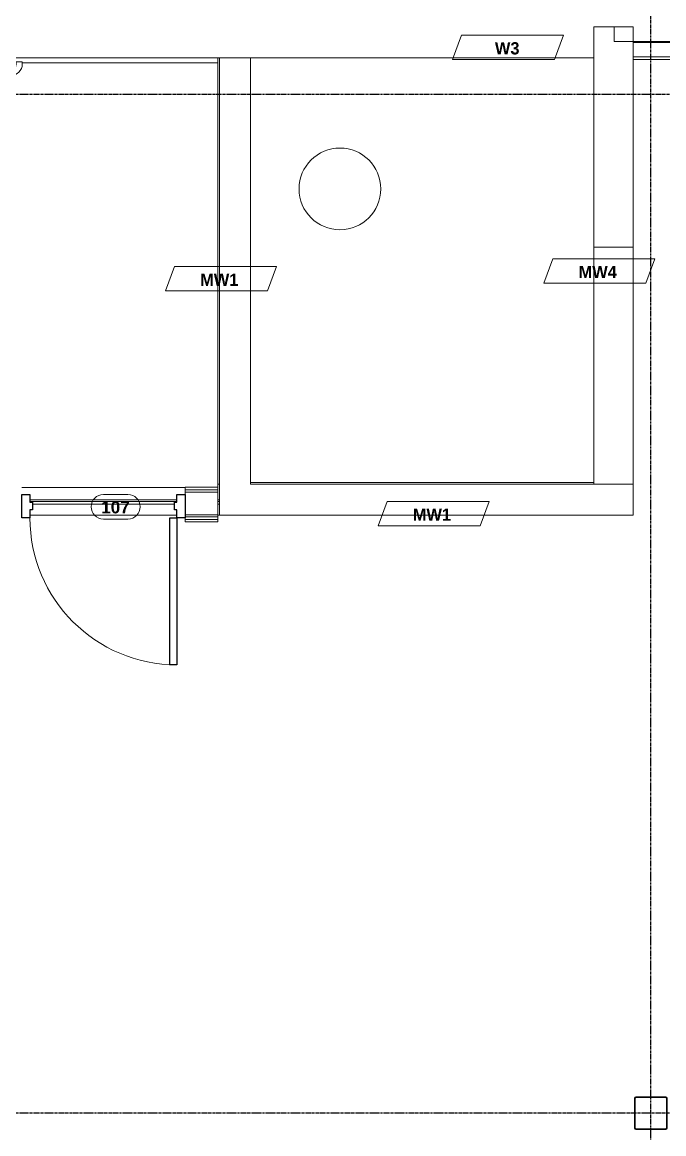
# Model space of a CAD drawing. Header units: inches. Extents: x -4058 to -1781, y 9814 to 12264.
# Drawn here: x -3635.2 to -3478.2, y 11280.8 to 11552.9 of the extents above; entities that cross this region are included whole.
import ezdxf

# ---------------------------------------------------------------- set-up
doc = ezdxf.new("R2010")
doc.units = ezdxf.units.IN
doc.header["$MEASUREMENT"] = 0
doc.linetypes.add('Grid Line 1_2_', pattern=[0.875, 0.5, -0.125, 0.125, -0.125])
for name, color, linetype, lineweight in [('0-1', 7, 'Continuous', 5), ('0-2', 7, 'Continuous', 9), ('A-DOOR-1', 7, 'Continuous', 9), ('A-DOOR-2', 10, 'Continuous', 30), ('A-DOOR-FRAM-2', 10, 'Continuous', 30), ('A-DOOR-IDEN', 31, 'Continuous', 9), ('A-FLOR-1', 7, 'Continuous', 9), ('A-FLOR-HRAL-1', 7, 'Continuous', 9), ('A-WALL-1', 7, 'Continuous', 9), ('A-WALL-2', 250, 'Continuous', 18), ('A-WALL-IDEN', 211, 'Continuous', 9), ('I-WALL-1', 7, 'Continuous', 9), ('S-BEAM-1', 7, 'Continuous', 9), ('S-COLS-1', 7, 'Continuous', 9), ('S-FNDN-1', 7, 'Continuous', 9), ('S-GRID-1', 1, 'Grid Line 1_2_', 30)]:
    doc.layers.add(name, color=color, linetype=linetype, lineweight=lineweight)
doc.styles.add('Arial_B', font='arialbd.ttf', dxfattribs={"height": 3})
doc.styles.add('Century Gothic_B_1', font='GOTHICB.TTF', dxfattribs={"height": 3})

# ---------------------------------------------------------------- blocks, each defined once
blk = doc.blocks.new('CTR - 1st Phase - Shell_rvt-1-UNIT PLANS - 1ST FLOOR')
at = {"layer": 'A-FLOR-1'}
for p, q in [((-3587.32, 11542.99), (-3587.32, 11544.19)), ((-3485.7, 11497.81), (-3485.7, 11439.81)), ((-3597.32, 11432.19), (-3633.32, 11432.19)), ((-3586.95, 11432.19), (-3587.32, 11432.19))]:
    blk.add_line(p, q, dxfattribs=at)
blk = doc.blocks.new('CTR - 1st Phase - Common Walls_rvt-1-UNIT PLANS - 1ST FLOOR')
at = {"layer": 'A-WALL-1'}
for p, q in [((-3203.32, 11548.19), (-3485.7, 11548.19)), ((-3485.7, 11548.19), (-3485.7, 11543.81)), ((-3485.7, 11543.81), (-3198.95, 11543.81))]:
    blk.add_line(p, q, dxfattribs=at)
at = {"layer": 'A-WALL-2'}
for p, q in [((-3485.7, 11547.94), (-3203.07, 11547.94)), ((-3485.7, 11544.44), (-3199.57, 11544.44))]:
    blk.add_line(p, q, dxfattribs=at)
blk = doc.blocks.new('HOLLOW METAL - STAIR DOOR 3-0 x 7-0-2682974-UNIT PLANS - 1ST FLOOR')
at = {"layer": 'A-DOOR-1'}
blk.add_arc((18, -3.5), 36, 180, 270, dxfattribs=at)
at = {"layer": 'A-DOOR-2'}
for p, q in [((16.25, -3.5), (18, -3.5)), ((16.25, -39.5), (16.25, -3.5)), ((18, -3.5), (18, -39.5)), ((18, -39.5), (16.25, -39.5))]:
    blk.add_line(p, q, dxfattribs=at)
at = {"layer": 'A-DOOR-FRAM-2'}
for p, q in [((-20, 2.25), (-18, 2.25)), ((-20, -3.5), (-20, 2.25)), ((-18, 2.25), (-18, 0.3125)), ((-18, 0.3125), (-17.375, 0.3125)), ((-17.375, 0.3125), (-17.375, -1.5625)), ((17.375, 0.3125), (18, 0.3125)), ((17.375, -1.5625), (17.375, 0.3125)), ((18, 2.25), (20, 2.25)), ((18, 0.3125), (18, 2.25)), ((20, 2.25), (20, -3.5)), ((-18, -1.5625), (-18, -3.5)), ((-17.375, -1.5625), (-18, -1.5625)), ((18, -1.5625), (17.375, -1.5625)), ((18, -3.5), (18, -1.5625)), ((-18, -3.5), (-20, -3.5)), ((20, -3.5), (18, -3.5))]:
    blk.add_line(p, q, dxfattribs=at)
blk = doc.blocks.new('Top Rail Type - Top Rail_Internal_-V35-UNIT PLANS - 1ST FLOOR')
at = {"layer": 'A-FLOR-HRAL-1'}
for p, q in [((-3784.95, 11543.24), (-3786.45, 11543.24)), ((-3786.45, 11543.24), (-3786.45, 11542.61)), ((-3784.95, 11543.24), (-3784.95, 11542.61)), ((-3636.7, 11543.24), (-3635.2, 11543.24)), ((-3636.7, 11542.61), (-3636.7, 11543.24)), ((-3635.2, 11542.61), (-3635.2, 11543.24)), ((-3783.7, 11541.36), (-3771.9, 11541.36)), ((-3783.7, 11539.86), (-3771.9, 11539.86)), ((-3771.9, 11541.36), (-3770.84, 11541.36)), ((-3771.9, 11539.86), (-3770.84, 11539.86)), ((-3770.84, 11541.36), (-3650.81, 11541.36)), ((-3770.84, 11539.86), (-3650.81, 11539.86)), ((-3650.81, 11541.36), (-3649.75, 11541.36)), ((-3650.81, 11539.86), (-3649.75, 11539.86)), ((-3649.75, 11541.36), (-3637.95, 11541.36)), ((-3649.75, 11539.86), (-3637.95, 11539.86))]:
    blk.add_line(p, q, dxfattribs=at)
for centre, radius, start, end in [((-3783.7, 11542.61), 2.75, 180, 270), ((-3783.7, 11542.61), 1.25, 180, 270), ((-3637.95, 11542.61), 2.75, 270, 0), ((-3637.95, 11542.61), 1.25, 270, 0)]:
    blk.add_arc(centre, radius, start, end, dxfattribs=at)
blk = doc.blocks.new('CTR - 1st Phase -Stairs _ Elevators_rvt-1-UNIT PLANS - 1ST FLOOR')
at = {"layer": 'A-FLOR-1'}
for p, q in [((-3587.32, 11542.99), (-3635.2, 11542.99)), ((-3587.32, 11439.06), (-3587.32, 11542.99)), ((-3635.32, 11438.99), (-3595.32, 11438.99))]:
    blk.add_line(p, q, dxfattribs=at)
at = {"layer": 'A-WALL-2'}
for p, q in [((-3587.32, 11438.44), (-3595.32, 11438.44)), ((-3587.32, 11437.81), (-3595.32, 11437.81)), ((-3587.32, 11432.31), (-3595.32, 11432.31)), ((-3587.32, 11431.81), (-3595.32, 11431.81)), ((-3587.32, 11431.19), (-3595.32, 11431.19))]:
    blk.add_line(p, q, dxfattribs=at)
at = {"layer": 'I-WALL-1'}
for p, q in [((-3587.32, 11439.06), (-3595.32, 11439.06)), ((-3595.32, 11439.06), (-3595.32, 11437.31)), ((-3587.32, 11430.56), (-3587.32, 11439.06)), ((-3595.32, 11431.56), (-3595.32, 11430.56)), ((-3595.32, 11430.56), (-3587.32, 11430.56))]:
    blk.add_line(p, q, dxfattribs=at)
at = {"layer": '0-2'}
for name, p in [('Top Rail Type - Top Rail_Internal_-V35-UNIT PLANS - 1ST FLOOR', (0, 0)), ('HOLLOW METAL - STAIR DOOR 3-0 x 7-0-2682974-UNIT PLANS - 1ST FLOOR', (-3615.32, 11435.06))]:
    blk.add_blockref(name, p, dxfattribs=at)
blk = doc.blocks.new('HSS-Hollow Structural Section-Column - HSS8X8X3_16-2459062-UNIT PLANS - 1ST FLOOR')
at = {"layer": 'S-COLS-1'}
for p, q in [((-4, 3.652), (-4, -3.652)), ((-3.826, -3.652), (-3.826, 3.652)), ((3.652, 4), (-3.652, 4)), ((-3.652, 3.826), (3.652, 3.826)), ((3.826, 3.652), (3.826, -3.652)), ((4, -3.652), (4, 3.652)), ((3.652, -3.826), (-3.652, -3.826)), ((-3.652, -4), (3.652, -4))]:
    blk.add_line(p, q, dxfattribs=at)
for centre, radius, start, end in [((-3.652, 3.652), 0.348, 90, 180), ((-3.652, 3.652), 0.174, 90, 180), ((3.652, 3.652), 0.348, 360, 90), ((3.652, 3.652), 0.174, 0, 90), ((-3.652, -3.652), 0.348, 180, 270), ((-3.652, -3.652), 0.174, 180, 270), ((3.652, -3.652), 0.348, 270, 360), ((3.652, -3.652), 0.174, 270, 360)]:
    blk.add_arc(centre, radius, start, end, dxfattribs=at)
blk = doc.blocks.new('034100 - Precast Structural Concrete - Solid Plank - 12_-1872981-UNIT PLANS - 1ST FLOOR')
at = {"layer": 'S-BEAM-1'}
for p, q in [((95.62, -22.4), (96, -22.4)), ((95.62, -23.09), (96, -23.09)), ((95.62, -23.5), (96, -23.5)), ((106, -23.09), (142, -23.09)), ((106, -23.5), (142, -23.5)), ((106.62, -22.4), (141.37, -22.4))]:
    blk.add_line(p, q, dxfattribs=at)
blk = doc.blocks.new('CTR - 1st Phase - Structure_rvt-1-UNIT PLANS - 1ST FLOOR')
at = {"layer": 'A-FLOR-1'}
for start, end in [(0, 180), (180, 0)]:
    blk.add_arc((-3557.44, 11512.1), 10, start, end, dxfattribs=at)
at = {"layer": 'A-WALL-1'}
for p, q in [((-3490.32, 11551.81), (-3490.32, 11548.19)), ((-3490.32, 11548.19), (-3211.32, 11548.19)), ((-3579.32, 11544.19), (-3586.95, 11544.19)), ((-3586.95, 11544.19), (-3586.95, 11432.19)), ((-3579.32, 11439.81), (-3579.32, 11544.19)), ((-3587.32, 11439.81), (-3586.95, 11439.81)), ((-3579.32, 11440.19), (-3495.32, 11440.19)), ((-3495.32, 11439.81), (-3579.32, 11439.81)), ((-3586.95, 11432.19), (-3579.32, 11432.19)), ((-3579.32, 11432.19), (-3495.32, 11432.19))]:
    blk.add_line(p, q, dxfattribs=at)
at = {"layer": 'A-WALL-2'}
for p, q in [((-3490.32, 11551.81), (-3495.32, 11551.81)), ((-3495.32, 11551.81), (-3495.32, 11544.19)), ((-3495.32, 11544.19), (-3495.32, 11551.81)), ((-3495.32, 11551.81), (-3490.32, 11551.81))]:
    blk.add_line(p, q, dxfattribs=at)
at = {"layer": 'S-FNDN-1'}
for p, q in [((-3485.7, 11551.81), (-3490.32, 11551.81)), ((-3485.7, 11497.81), (-3485.7, 11551.81)), ((-3819.32, 11544.19), (-3599.32, 11544.19)), ((-3599.32, 11544.19), (-3495.32, 11544.19)), ((-3495.32, 11544.19), (-3495.32, 11497.81)), ((-3495.32, 11497.81), (-3485.7, 11497.81)), ((-3495.32, 11439.81), (-3495.32, 11497.81)), ((-3485.7, 11439.81), (-3495.32, 11439.81)), ((-3485.7, 11432.19), (-3485.7, 11439.81)), ((-3495.32, 11432.19), (-3485.7, 11432.19))]:
    blk.add_line(p, q, dxfattribs=at)
at = {"layer": 'S-GRID-1'}
for p, q in [((-3481.32, 9814.03), (-3481.32, 12247.5)), ((-1781.27, 11535.19), (-4041.78, 11535.19)), ((-1781.27, 11285.79), (-4041.78, 11285.79))]:
    blk.add_line(p, q, dxfattribs=at)
at = {"layer": '0-2', "rotation": 180}
blk.add_blockref('034100 - Precast Structural Concrete - Solid Plank - 12_-1872981-UNIT PLANS - 1ST FLOOR', (-3491.32, 11412.5), dxfattribs=at)
at = {"layer": '0-2'}
blk.add_blockref('HSS-Hollow Structural Section-Column - HSS8X8X3_16-2459062-UNIT PLANS - 1ST FLOOR', (-3481.32, 11285.79), dxfattribs=at)
blk = doc.blocks.new('Wall Tag - Arch Wall-3956453-UNIT PLANS - 1ST FLOOR')
at = {"layer": 'A-WALL-IDEN'}
for p, q in [((-0.3561, 0.0937), (-0.4244, -0.0937)), ((0.4244, 0.0937), (-0.3561, 0.0937)), ((0.3561, -0.0937), (0.4244, 0.0937)), ((-0.4244, -0.0937), (0.3561, -0.0937))]:
    blk.add_line(p, q, dxfattribs=at)
blk = doc.blocks.new('Door Tag - Mark - Instance-4122133-UNIT PLANS - 1ST FLOOR')
at = {"layer": 'A-DOOR-IDEN'}
for p, q in [((0.09375, 0.09375), (-0.09375, 0.09375)), ((-0.09375, -0.09375), (0.09375, -0.09375))]:
    blk.add_line(p, q, dxfattribs=at)
for centre, start, end in [((-0.09375, 0), 90, 270), ((0.09375, 0), 270, 90)]:
    blk.add_arc(centre, 0.09375, start, end, dxfattribs=at)

msp = doc.modelspace()

# ---------------------------------------------------------------- block references
at = {"layer": '0-1'}
msp.add_blockref('CTR - 1st Phase - Shell_rvt-1-UNIT PLANS - 1ST FLOOR', (0, 0), dxfattribs=at)

# ---------------------------------------------------------------- next in the draw order: block references
for name in ['CTR - 1st Phase - Structure_rvt-1-UNIT PLANS - 1ST FLOOR', 'CTR - 1st Phase - Common Walls_rvt-1-UNIT PLANS - 1ST FLOOR', 'CTR - 1st Phase -Stairs _ Elevators_rvt-1-UNIT PLANS - 1ST FLOOR']:
    msp.add_blockref(name, (0, 0), dxfattribs=at)
at = {"layer": 'A-DOOR-IDEN', "xscale": 31.99999999999999, "yscale": 31.99999999999999, "zscale": 31.99999999999999}
msp.add_blockref('Door Tag - Mark - Instance-4122133-UNIT PLANS - 1ST FLOOR', (-3612.32, 11434.27), dxfattribs=at)
at = {"layer": 'A-WALL-IDEN', "xscale": 31.99999999999999, "yscale": 31.99999999999999, "zscale": 31.99999999999999}
for p in [(-3516.32, 11546.77), (-3586.55, 11490.1), (-3493.93, 11492), (-3534.51, 11432.58)]:
    msp.add_blockref('Wall Tag - Arch Wall-3956453-UNIT PLANS - 1ST FLOOR', p, dxfattribs=at)

# ---------------------------------------------------------------- next in the draw order: texts
at = {"layer": 'A-DOOR-IDEN', "insert": (-3615.88, 11435.65), "char_height": 3, "width": 8.484, "attachment_point": 1, "style": 'Arial_B'}
msp.add_mtext('107', dxfattribs=at)
at = {"layer": 'A-WALL-IDEN', "char_height": 3, "attachment_point": 1, "style": 'Century Gothic_B_1'}
for s, insert, width in [('W3', (-3519.5, 11548.02), 7.575), ('MW4', (-3499.02, 11493.25), 12.221), ('MW1', (-3591.65, 11491.34), 12.221), ('MW1', (-3539.6, 11433.83), 12.221)]:
    msp.add_mtext(s, dxfattribs=dict(at, insert=insert, width=width))

doc.saveas('drawing.dxf')
